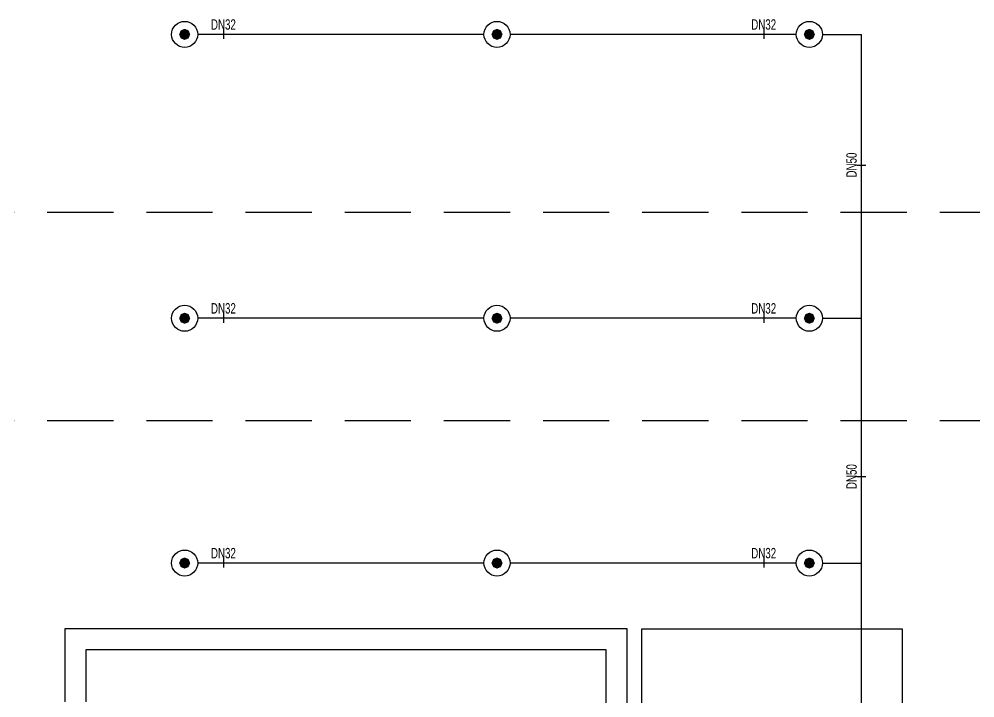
# Model space of a CAD drawing. Header units: millimetres. Extents: x -379292 to 1221486, y 92049 to 447512.
# Drawn here: x 368838 to 378018, y 216956 to 223472 of the extents above; entities that cross this region are included whole.
import ezdxf
from ezdxf.enums import TextEntityAlignment as Align

# ---------------------------------------------------------------- set-up
doc = ezdxf.new("R2010")
doc.units = ezdxf.units.MM
doc.linetypes.add('HIDDEN', pattern=[9.525, 6.35, -3.175])
for name, color, linetype in [('-M-YNGN-BORUID', 7, 'Continuous'), ('-M-YNGN-BORUUZUN', 7, 'Continuous'), ('-M-YNGN-BORUYUK', 7, 'Continuous'), ('-M-YNGN-SPR-YUK', 7, 'Continuous'), ('-M-YNGN-ZON4-CAP-', 7, 'Continuous'), ('-M-YNGN-ZON4-SPR-', 7, 'Continuous'), ('05_SYMBOL', 2, 'Continuous'), ('05_WALL', 3, 'Continuous'), ('202-A-Y-MahalAd', 141, 'Continuous')]:
    doc.layers.add(name, color=color, linetype=linetype)
doc.layers.add('-M-YNGN-SPR-CAPCIZGI', color=188, linetype='Continuous', plot=False)
doc.layers.add('-M-YNGN-ZON4', color=3, linetype='SP', lineweight=30)
doc.styles.add('CIZGI', font='tahoma.ttf', dxfattribs={"width": 0.8, "oblique": 20})
doc.styles.add('HCAD', font='HCAD.SHX', dxfattribs={"width": 0.8, "height": 0.2})
doc.styles.add('PIPESIZE', font='hcad.shx', dxfattribs={"width": 0.8})
doc.styles.add('SPR-NOT', font='romans.shx')
doc.styles.get("Standard").update_dxf_attribs({"font": 'segoeuil.ttf'})
doc.linetypes.add('SP', pattern='A,2,-0.1,["SP",CIZGI,S=0.14,R=0.2,X=0,Y=-0.07],-0.255', length=2.355)

# ---------------------------------------------------------------- blocks, each defined once
blk = doc.blocks.new('202_Vida')
at = {"color": 0, "linetype": 'ByBlock', "ltscale": 0.2}
for points in [[(0.96, 0), (-0.96, 0)], [(0, 0.96), (0, -0.96)]]:
    blk.add_lwpolyline(points, dxfattribs=at)
at = {"color": 0, "linetype": 'ByBlock'}
for radius in [0.42, 0.23, 0.155]:
    blk.add_circle((0, 0), radius, dxfattribs=at)
blk = doc.blocks.new('202_Stoper')
at = {"color": 0, "linetype": 'ByBlock'}
for points in [[(-750, -30), (-750, -75), (-900, -75), (-900, 75), (-750, 75), (-750, 30)], [(750, -30), (750, -75), (900, -75), (900, 75), (750, 75), (750, 30)]]:
    blk.add_lwpolyline(points, dxfattribs=at)
blk.add_lwpolyline([(825, -30, 1), (825, 30), (-825, 30, 1), (-825, -30)], format="xyb", close=True, dxfattribs=at)
at = {"color": 0, "linetype": 'ByBlock', "yscale": 10, "zscale": 10, "rotation": 180}
for p, xscale in [((-877, 53), -10), ((-772, 53), 10), ((772, 53), -10), ((877, 53), 10)]:
    blk.add_blockref('202_Vida', p, dxfattribs=dict(at, xscale=xscale))
at = {"color": 0, "linetype": 'ByBlock', "yscale": 10, "zscale": 10}
for p, xscale in [((-877, -52), 10), ((-772, -52), -10), ((772, -52), 10), ((877, -52), -10)]:
    blk.add_blockref('202_Vida', p, dxfattribs=dict(at, xscale=xscale))
blk = doc.blocks.new('202_Mahalblok')
at = {"color": 0, "linetype": 'ByBlock', "flags": 128}
blk.add_lwpolyline([(0, 0), (0, 5000), (2500, 5000), (2500, 0)], close=True, dxfattribs=at)
at = {"color": 252}
blk.add_blockref('202_Stoper', (1250, 750), dxfattribs=at)
at = {"color": 0, "linetype": 'ByBlock', "ltscale": 25}
blk.add_attdef('MAHALNO', text='', height=200, dxfattribs=at).set_placement((1208.7, 1390), align=Align.BOTTOM_CENTER)
blk = doc.blocks.new('OtoParkBodrumKatMimari')
at = {"layer": '05_SYMBOL', "color": 252, "linetype": 'HIDDEN', "ltscale": 100}
for points in [[(19400, 120800), (128500, 120800)], [(19400, 118800), (135650, 118800)]]:
    blk.add_lwpolyline(points, dxfattribs=at)
at = {"layer": '05_WALL', "color": 8, "flags": 128}
for points in [[(88150, 107500), (88150, 106800), (93550, 106800), (93550, 116800), (88150, 116800), (88150, 116100)], [(93350, 113300), (93350, 116600), (88350, 116600), (88350, 116100)]]:
    blk.add_lwpolyline(points, dxfattribs=at)
at = {"layer": '202-A-Y-MahalAd', "color": 8, "ltscale": 25}
blk.add_blockref('202_Mahalblok', (93692.5, 111800), dxfattribs=at).add_auto_attribs({'MAHALNO': 'B-268'})
blk = doc.blocks.new('SPRKL100')
at = {"layer": '-M-YNGN-SPR-CAPCIZGI'}
blk.add_line((0, 0.431), (0, -0.431), dxfattribs=at)
at = {"layer": '-M-YNGN-BORUID', "color": 0, "style": 'HCAD', "width": 0.8, "flags": 1}
blk.add_attdef('DIC', text='', height=0.4, dxfattribs=at).set_placement((0, -1.693), align=Align.CENTER)
at = {"layer": '-M-YNGN-BORUUZUN', "color": 0, "style": 'HCAD', "width": 0.7}
blk.add_attdef('BOY', text='', height=0.8, dxfattribs=at).set_placement((0, -1.08), align=Align.CENTER)
at = {"layer": '-M-YNGN-BORUYUK', "color": 6, "style": 'PIPESIZE', "width": 0.8}
blk.add_attdef('YUK', text='', height=0.5, dxfattribs=at).set_placement((0, 1.866), align=Align.CENTER)
at = {"color": 0, "style": 'PIPESIZE', "width": 0.7}
blk.add_attdef('CAP', text='', height=1, dxfattribs=at).set_placement((0, 0.45), align=Align.CENTER)
blk = doc.blocks.new('SP-C-UP-12')
at = {"ltscale": 10}
blk.add_line((0, 0), (0, 0), dxfattribs=at)
at = {"color": 1, "linetype": 'Continuous'}
blk.add_circle((0, 0), 12.5, dxfattribs=at)
at = {"ltscale": 10}
for points in [[(-5.37, 0), (-3.8, 3.8), (-3.8, -3.8), (0, 5.37)], [(-3.8, -3.8), (0, 5.37), (0, -5.37), (3.8, 3.8)], [(0, -5.37), (3.8, 3.8), (3.8, -3.8), (5.37, 0)]]:
    blk.add_solid(points, dxfattribs=at)
at = {"layer": '-M-YNGN-SPR-YUK', "style": 'SPR-NOT', "width": 0.5, "flags": 9}
for tag, p in [('YUK', (0, 17.77)), ('CAP', (0, 14.42)), ('TIP', (0.2, 10.78))]:
    blk.add_attdef(tag, text='', height=2.5, dxfattribs=at).set_placement(p, align=Align.MIDDLE_CENTER)
blk = doc.blocks.new('A$C69E781E7')
at = {"layer": '-M-YNGN-ZON4', "ltscale": 500}
for p, q in [((-4713.4, -2137.58), (-4988.4, -2137.58)), ((-4413.4, -2137.58), (-4688.4, -2137.58)), ((-4388.4, -2137.58), (-4350.9, -2137.58)), ((-4350.9, -7485.08), (-4350.9, -2137.58)), ((-4713.4, -2410.08), (-4988.4, -2410.08)), ((-4413.4, -2410.08), (-4688.4, -2410.08)), ((-4388.4, -2410.08), (-4350.9, -2410.08)), ((-4713.4, -2645.08), (-4988.4, -2645.08)), ((-4413.4, -2645.08), (-4688.4, -2645.08)), ((-4388.4, -2645.08), (-4350.9, -2645.08))]:
    blk.add_line(p, q, dxfattribs=at)
at = {"layer": '-M-YNGN-ZON4-CAP-'}
ref = blk.add_blockref('SPRKL100', (-4963.68, -2137.58), dxfattribs=dict(at, xscale=10, yscale=10, zscale=10))
ref.add_attrib('CAP', 'DN32', dxfattribs={"layer": '0', "color": 0, "height": 10, "style": 'PIPESIZE', "width": 0.7}).set_placement((-4963.68, -2133.08), align=Align.CENTER)
ref = blk.add_blockref('SPRKL100', (-4444.75, -2137.58), dxfattribs=dict(at, xscale=10, yscale=10, zscale=10))
ref.add_attrib('CAP', 'DN32', dxfattribs={"layer": '0', "color": 0, "height": 10, "style": 'PIPESIZE', "width": 0.7}).set_placement((-4444.75, -2133.08), align=Align.CENTER)
ref = blk.add_blockref('SPRKL100', (-4350.9, -2263.04), dxfattribs=dict(at, xscale=10.00000000000001, yscale=10.00000000000001, zscale=10.00000000000001, rotation=90))
ref.add_attrib('CAP', 'DN50', dxfattribs={"layer": '0', "color": 0, "height": 10, "rotation": 90, "style": 'PIPESIZE', "width": 0.7}).set_placement((-4355.4, -2263.04), align=Align.CENTER)
ref = blk.add_blockref('SPRKL100', (-4963.68, -2410.08), dxfattribs=dict(at, xscale=10, yscale=10, zscale=10))
ref.add_attrib('CAP', 'DN32', dxfattribs={"layer": '0', "color": 0, "height": 10, "style": 'PIPESIZE', "width": 0.7}).set_placement((-4963.68, -2405.58), align=Align.CENTER)
ref = blk.add_blockref('SPRKL100', (-4444.75, -2410.08), dxfattribs=dict(at, xscale=10, yscale=10, zscale=10))
ref.add_attrib('CAP', 'DN32', dxfattribs={"layer": '0', "color": 0, "height": 10, "style": 'PIPESIZE', "width": 0.7}).set_placement((-4444.75, -2405.58), align=Align.CENTER)
ref = blk.add_blockref('SPRKL100', (-4350.9, -2562.14), dxfattribs=dict(at, xscale=10.00000000000001, yscale=10.00000000000001, zscale=10.00000000000001, rotation=90))
ref.add_attrib('CAP', 'DN50', dxfattribs={"layer": '0', "color": 0, "height": 10, "rotation": 90, "style": 'PIPESIZE', "width": 0.7}).set_placement((-4355.4, -2562.14), align=Align.CENTER)
ref = blk.add_blockref('SPRKL100', (-4963.68, -2645.08), dxfattribs=dict(at, xscale=10, yscale=10, zscale=10))
ref.add_attrib('CAP', 'DN32', dxfattribs={"layer": '0', "color": 0, "height": 10, "style": 'PIPESIZE', "width": 0.7}).set_placement((-4963.68, -2640.58), align=Align.CENTER)
ref = blk.add_blockref('SPRKL100', (-4444.75, -2645.08), dxfattribs=dict(at, xscale=10, yscale=10, zscale=10))
ref.add_attrib('CAP', 'DN32', dxfattribs={"layer": '0', "color": 0, "height": 10, "style": 'PIPESIZE', "width": 0.7}).set_placement((-4444.75, -2640.58), align=Align.CENTER)
at = {"layer": '-M-YNGN-ZON4-SPR-'}
for p in [(-5000.9, -2137.58), (-4700.9, -2137.58), (-4400.9, -2137.58), (-5000.9, -2410.08), (-4700.9, -2410.08), (-4400.9, -2410.08), (-5000.9, -2645.08), (-4700.9, -2645.08), (-4400.9, -2645.08)]:
    blk.add_blockref('SP-C-UP-12', p, dxfattribs=at)

msp = doc.modelspace()

# ---------------------------------------------------------------- block references
at = {"color": 8}
msp.add_blockref('OtoParkBodrumKatMimari', (281127.6, 100818.8), dxfattribs=at)

# ---------------------------------------------------------------- next in the draw order: block references
at = {"layer": '-M-YNGN-ZON4', "ltscale": 25, "xscale": 10, "yscale": 10, "zscale": 10}
msp.add_blockref('A$C69E781E7', (420436.6, 244701.5), dxfattribs=at)

doc.saveas('drawing.dxf')
